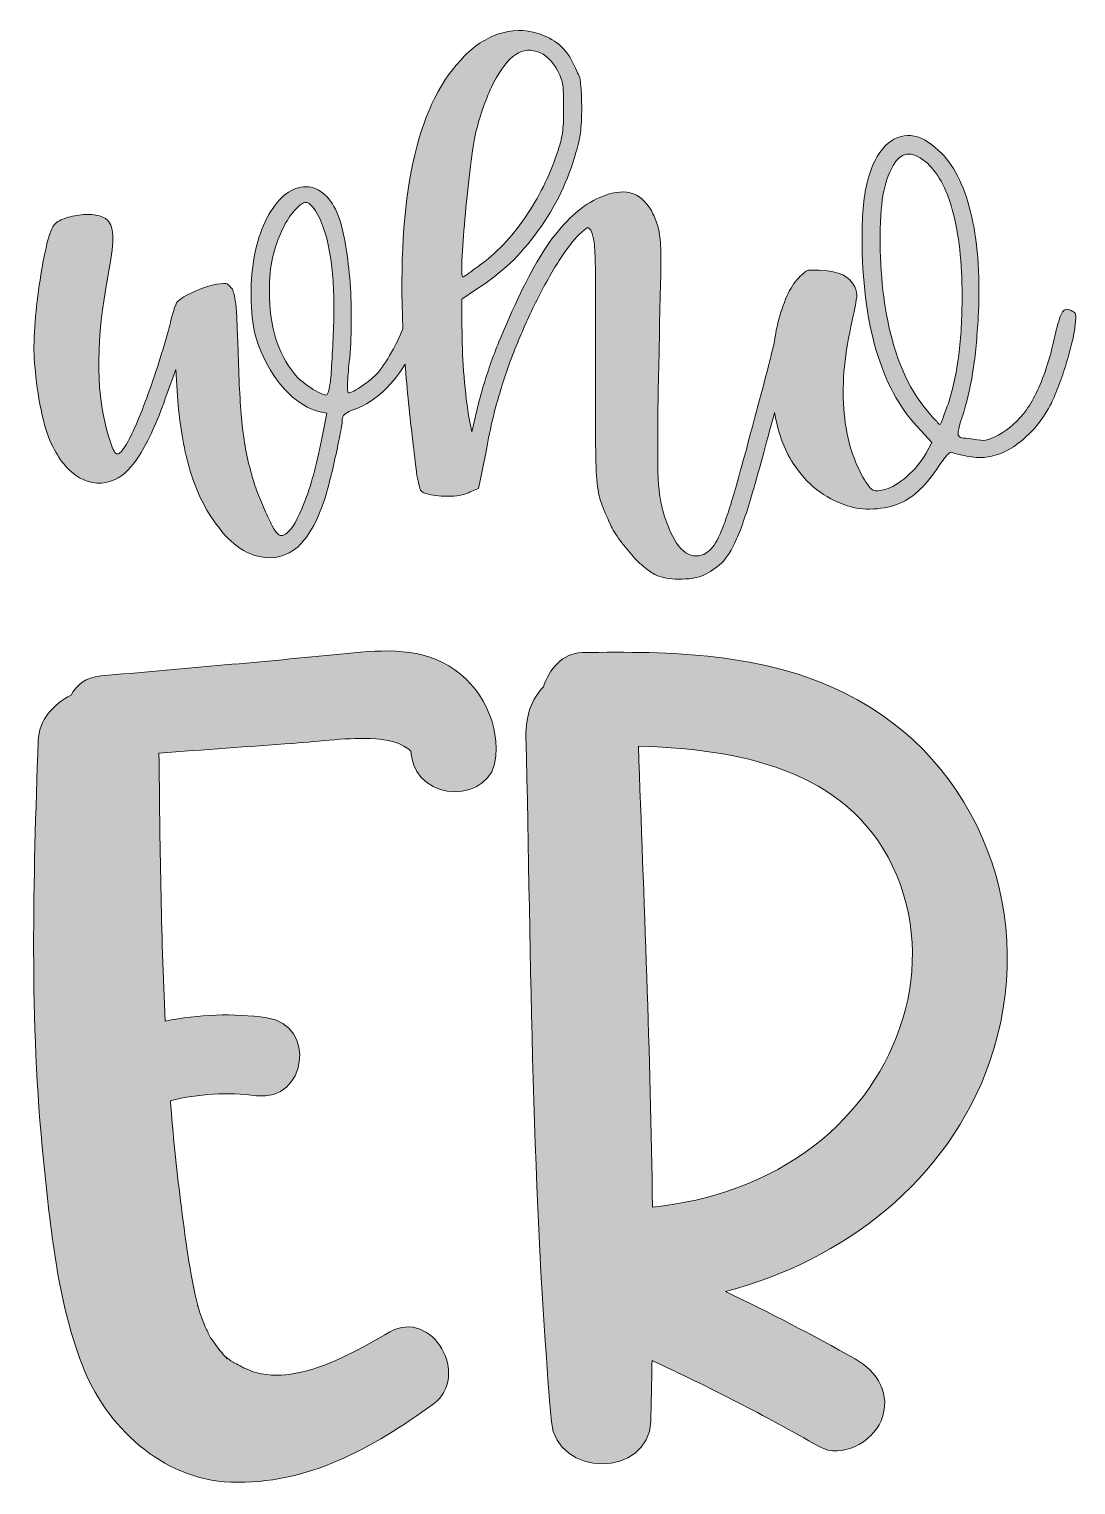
# Model space of a CAD drawing. Header units: inches. Extents: x 111 to 969, y -1013 to -68.
# Drawn here: x 633.1 to 969, y -1012.7 to -545.6 of the extents above; entities that cross this region are included whole.
import ezdxf

# ---------------------------------------------------------------- set-up
doc = ezdxf.new("R2010")
doc.units = ezdxf.units.IN
doc.header["$MEASUREMENT"] = 0
doc.layers.add('Layer 1', color=7, linetype='Continuous')

# ---------------------------------------------------------------- blocks, each defined once
blk = doc.blocks.new('block 2')
at = {"layer": 'Layer 1', "true_color": 0xffffff}
h = blk.add_hatch(color=7, dxfattribs=at)
h.dxf.hatch_style = 2
edge = h.paths.add_edge_path()
edge.add_spline(control_points=[(968.9, -637.06), (968.81, -636.62), (968.32, -636.23), (967.45, -635.87), (966.22, -635.17), (965.3, -635.3), (964.69, -636.27), (964.07, -637.23), (963.41, -639.21), (962.71, -642.19), (962.36, -643.59), (961.92, -645.39), (961.4, -647.58), (960.87, -649.77), (960.35, -651.66), (959.82, -653.24), (957.89, -659.38), (955.65, -664.2), (953.11, -667.7), (950.57, -671.22), (947.54, -673.93), (944.04, -675.86), (942.28, -676.74), (940.97, -677.27), (940.09, -677.44), (939.21, -677.62), (937.9, -677.53), (936.14, -677.18), (934.91, -677), (933.86, -676.87), (932.99, -676.78), (932.11, -676.69), (931.58, -676.48), (931.41, -676.12), (930.88, -675.6), (931.41, -673.06), (932.99, -668.49), (934.39, -663.76), (935.44, -658.98), (936.14, -654.16), (936.84, -649.34), (937.37, -643.42), (937.72, -636.4), (938.25, -623.77), (937.41, -613.03), (935.2, -604.17), (932.99, -595.32), (929.6, -588.78), (925, -584.57), (918.82, -578.61), (913.08, -578.09), (907.79, -582.99), (905.31, -585.63), (903.45, -589.27), (902.22, -593.91), (900.98, -598.56), (900.37, -604.74), (900.37, -612.46), (900.37, -626.14), (901.85, -638.11), (904.84, -648.37), (907.82, -658.63), (912.2, -666.83), (917.99, -672.97), (917.99, -672.97), (922.73, -678.23), (922.73, -678.23), (922.73, -678.23), (920.89, -681.65), (920.89, -681.65), (919.31, -684.46), (917.24, -686.95), (914.7, -689.15), (912.16, -691.34), (909.92, -692.7), (908, -693.22), (906.06, -693.75), (904.71, -693.84), (903.92, -693.49), (903.13, -693.14), (902.03, -691.74), (900.63, -689.28), (897.15, -683.14), (895.11, -675.82), (894.5, -667.31), (893.89, -658.8), (894.8, -649.38), (897.24, -639.03), (898.11, -635), (898.58, -632.5), (898.67, -631.53), (898.75, -630.57), (898.54, -629.47), (898.02, -628.24), (896.45, -624.91), (892.89, -623.16), (887.33, -622.98), (884.9, -622.81), (883.42, -622.81), (882.89, -622.98), (882.37, -623.16), (881.42, -623.95), (880.03, -625.35), (878.64, -626.75), (877.38, -628.73), (876.25, -631.27), (875.12, -633.81), (874.16, -636.66), (873.38, -639.82), (872.87, -641.9), (872.48, -644.09), (872.15, -646.33), (871.79, -647.84), (871.33, -649.7), (870.77, -651.92), (869.63, -656.48), (868.36, -661.31), (866.96, -666.39), (864.33, -676.39), (862.13, -684.5), (860.38, -690.72), (858.63, -696.95), (857.09, -701.77), (855.78, -705.19), (854.46, -708.61), (853.19, -710.98), (851.96, -712.3), (850.73, -713.61), (849.42, -714.36), (848.02, -714.53), (843.28, -715.24), (839.42, -710.41), (836.44, -700.06), (836.09, -698.84), (835.82, -697.65), (835.65, -696.51), (835.48, -695.37), (835.3, -694.01), (835.13, -692.43), (834.95, -690.86), (834.86, -688.97), (834.86, -686.78), (834.86, -684.59), (834.86, -681.74), (834.86, -678.23), (834.86, -675.95), (834.86, -673.23), (834.86, -670.07), (834.86, -666.92), (834.9, -663.59), (834.99, -660.08), (835.08, -656.57), (835.17, -652.97), (835.26, -649.29), (835.34, -645.61), (835.39, -642.19), (835.39, -639.03), (835.56, -632.72), (835.69, -627.59), (835.78, -623.64), (835.87, -619.69), (835.82, -616.5), (835.65, -614.04), (835.48, -611.58), (835.13, -609.61), (834.6, -608.12), (834.07, -606.63), (833.46, -605.18), (832.76, -603.78), (829.25, -597.64), (823.72, -596.24), (816.18, -599.57), (810.75, -602.03), (805.75, -606.32), (801.19, -612.46), (796.63, -618.6), (791.98, -627.1), (787.25, -637.98), (784.79, -643.42), (782.73, -648.5), (781.06, -653.24), (779.4, -657.97), (777.95, -662.88), (776.72, -667.97), (776.72, -667.97), (775.14, -674.81), (775.14, -674.81), (775.14, -674.81), (774.09, -669.55), (774.09, -669.55), (773.39, -664.99), (772.86, -660.25), (772.51, -655.34), (772.16, -650.43), (771.99, -645.61), (771.99, -640.87), (771.99, -640.87), (771.99, -632.19), (771.99, -632.19), (771.99, -632.19), (776.99, -628.77), (776.99, -628.77), (784.35, -624.21), (790.84, -618.03), (796.45, -610.22), (802.07, -602.42), (806.1, -594.04), (808.56, -585.1), (809.26, -582.82), (809.74, -580.72), (810, -578.79), (810.26, -576.86), (810.4, -574.14), (810.4, -570.63), (810.4, -568.53), (810.35, -566.86), (810.26, -565.63), (810.18, -564.41), (810.09, -563.35), (810, -562.47), (809.91, -561.6), (809.7, -560.81), (809.35, -560.11), (808.99, -559.41), (808.56, -558.44), (808.03, -557.21), (806.62, -554.23), (805, -552), (803.16, -550.5), (801.32, -549.02), (799.08, -547.83), (796.45, -546.95), (792.25, -545.55), (787.9, -545.64), (783.43, -547.22), (778.96, -548.79), (774.97, -551.6), (771.46, -555.63), (757.28, -570.86), (751.15, -599.55), (753.04, -641.67), (752.17, -643.8), (751.2, -645.94), (750.02, -648.11), (748.35, -651.18), (746.73, -653.68), (745.16, -655.6), (743.75, -657.18), (741.87, -658.76), (739.5, -660.34), (737.13, -661.92), (735.77, -662.53), (735.42, -662.18), (735.24, -662.01), (735.2, -660.87), (735.29, -658.76), (735.38, -656.66), (735.59, -654.12), (735.95, -651.13), (736.3, -646.92), (736.47, -642.58), (736.47, -638.11), (736.47, -633.64), (736.3, -629.39), (735.95, -625.35), (735.59, -621.32), (735.11, -617.55), (734.5, -614.04), (733.89, -610.53), (733.14, -607.64), (732.26, -605.36), (731.21, -602.55), (729.76, -600.32), (727.92, -598.65), (726.08, -596.98), (724.11, -596.15), (722.01, -596.15), (717.44, -596.15), (713.45, -599.13), (710.04, -605.09), (706.61, -611.06), (704.73, -618.51), (704.38, -627.45), (704.2, -632.72), (704.42, -637.19), (705.04, -640.87), (705.65, -644.55), (706.92, -648.24), (708.85, -651.92), (710.95, -656.13), (713.5, -659.68), (716.48, -662.57), (719.46, -665.47), (722.62, -667.36), (725.95, -668.23), (725.95, -668.23), (728.58, -668.76), (728.58, -668.76), (728.58, -668.76), (727.53, -674.28), (727.53, -674.28), (725.95, -682.88), (724.15, -689.98), (722.14, -695.59), (720.12, -701.21), (718.14, -704.98), (716.22, -706.9), (714.99, -708.13), (713.94, -708.39), (713.06, -707.69), (712.53, -707.34), (711.88, -706.42), (711.09, -704.93), (710.3, -703.44), (709.46, -701.69), (708.59, -699.67), (707.71, -697.65), (706.88, -695.59), (706.09, -693.49), (705.3, -691.38), (704.73, -689.54), (704.38, -687.96), (702.97, -683.23), (701.97, -677.75), (701.35, -671.52), (700.74, -665.3), (700.34, -657.54), (700.17, -648.24), (699.99, -644.55), (699.86, -641.53), (699.77, -639.16), (699.68, -636.79), (699.55, -634.95), (699.38, -633.64), (699.2, -632.32), (699.03, -631.36), (698.85, -630.74), (698.68, -630.13), (698.5, -629.56), (698.33, -629.03), (697.63, -628.16), (697.05, -627.59), (696.62, -627.32), (696.18, -627.06), (695.08, -627.1), (693.33, -627.45), (691.57, -627.63), (689.25, -628.37), (686.36, -629.69), (683.46, -631.01), (681.58, -632.1), (680.7, -632.98), (680.35, -633.33), (679.91, -634.38), (679.39, -636.14), (678.86, -637.89), (678.33, -639.91), (677.81, -642.19), (675.53, -650.25), (673.03, -657.93), (670.31, -665.21), (667.59, -672.49), (665.18, -677.62), (663.08, -680.6), (662.02, -682), (661.19, -682.26), (660.58, -681.39), (659.96, -680.51), (659.04, -677.88), (657.81, -673.49), (654.48, -660.69), (654.66, -644.55), (658.34, -625.09), (659.39, -619.65), (659.92, -615.53), (659.92, -612.72), (659.92, -609.92), (659.39, -607.99), (658.34, -606.93), (657.46, -606.06), (656.19, -605.49), (654.53, -605.22), (652.86, -604.96), (651.06, -604.96), (649.13, -605.22), (647.2, -605.49), (645.45, -605.93), (643.87, -606.54), (642.29, -607.16), (641.24, -607.99), (640.72, -609.04), (639.84, -610.62), (639, -613.29), (638.21, -617.06), (637.43, -620.84), (636.73, -624.95), (636.11, -629.43), (635.5, -633.9), (635.06, -638.33), (634.8, -642.71), (634.53, -647.1), (634.58, -650.78), (634.93, -653.76), (635.28, -658.33), (635.94, -662.97), (636.9, -667.7), (637.86, -672.44), (638.96, -676.04), (640.19, -678.49), (642.64, -683.75), (645.67, -687.44), (649.26, -689.54), (652.86, -691.64), (656.67, -691.82), (660.71, -690.07), (663.34, -689.01), (666.1, -686.12), (669, -681.39), (671.89, -676.65), (674.65, -670.43), (677.28, -662.71), (677.28, -662.71), (680.18, -654.81), (680.18, -654.81), (680.18, -654.81), (680.7, -663.23), (680.7, -663.23), (681.23, -671.12), (682.37, -678.36), (684.12, -684.94), (685.87, -691.51), (688.24, -697.08), (691.22, -701.64), (696.13, -709.36), (701.39, -713.74), (707.01, -714.8), (711.57, -715.85), (715.69, -714.8), (719.37, -711.64), (722.7, -708.48), (725.42, -703.75), (727.53, -697.43), (728.06, -696.03), (728.67, -693.97), (729.37, -691.25), (730.07, -688.53), (730.73, -685.77), (731.34, -682.96), (731.96, -680.16), (732.48, -677.62), (732.92, -675.33), (733.36, -673.06), (733.58, -671.56), (733.58, -670.86), (733.58, -669.64), (734.54, -668.67), (736.47, -667.97), (743.2, -665.77), (748.95, -660.79), (753.74, -653.11), (753.78, -653.55), (753.8, -653.98), (753.84, -654.42), (754.19, -658.72), (754.58, -662.97), (755.02, -667.18), (755.46, -671.39), (755.9, -675.33), (756.34, -679.02), (756.77, -682.7), (757.17, -685.95), (757.52, -688.75), (758.04, -691.38), (758.44, -692.96), (758.7, -693.49), (758.96, -694.01), (759.8, -694.45), (761.2, -694.8), (763.13, -695.33), (765.5, -695.55), (768.31, -695.46), (771.11, -695.37), (773.21, -694.89), (774.62, -694.01), (774.62, -694.01), (777.25, -692.96), (777.25, -692.96), (777.25, -692.96), (779.62, -681.65), (779.62, -681.65), (780.14, -678.49), (780.84, -675.03), (781.72, -671.26), (782.6, -667.49), (783.39, -664.55), (784.09, -662.44), (785.49, -657.54), (787.25, -652.49), (789.35, -647.32), (791.46, -642.15), (793.69, -637.19), (796.06, -632.45), (798.43, -627.72), (800.79, -623.51), (803.16, -619.83), (805.53, -616.14), (807.68, -613.34), (809.61, -611.41), (811.01, -610.18), (811.84, -609.48), (812.11, -609.3), (812.37, -609.13), (812.76, -609.39), (813.29, -610.09), (813.64, -610.62), (813.95, -611.54), (814.21, -612.85), (814.48, -614.17), (814.65, -616.36), (814.74, -619.43), (814.82, -622.5), (814.87, -626.75), (814.87, -632.19), (814.87, -637.63), (814.87, -644.91), (814.87, -654.02), (814.87, -663.85), (814.87, -671.52), (814.87, -677.04), (814.87, -682.57), (815, -686.91), (815.26, -690.07), (815.53, -693.22), (816.01, -695.77), (816.71, -697.7), (817.41, -699.63), (818.38, -701.91), (819.61, -704.54), (820.3, -706.11), (821.36, -707.82), (822.76, -709.67), (824.16, -711.51), (825.57, -713.22), (826.97, -714.8), (828.37, -716.37), (829.82, -717.73), (831.31, -718.87), (832.8, -720.02), (834.07, -720.76), (835.13, -721.11), (837.05, -721.81), (839.55, -722.12), (842.62, -722.03), (845.69, -721.94), (847.93, -721.55), (849.33, -720.85), (851.61, -719.79), (853.58, -718.48), (855.25, -716.9), (856.92, -715.32), (858.54, -712.74), (860.12, -709.14), (861.7, -705.55), (863.41, -700.55), (865.25, -694.14), (867.09, -687.74), (869.41, -679.28), (872.22, -668.76), (872.24, -668.68), (872.26, -668.62), (872.28, -668.54), (873.33, -674.84), (875.31, -680.32), (878.27, -684.94), (882.48, -691.51), (888.26, -696.03), (895.63, -698.48), (898.08, -699.36), (900.89, -699.71), (904.05, -699.54), (907.21, -699.36), (910.01, -698.75), (912.47, -697.7), (917.03, -695.77), (921.23, -691.74), (925.1, -685.59), (926.32, -683.84), (927.24, -682.66), (927.86, -682.04), (928.47, -681.43), (928.95, -681.21), (929.3, -681.39), (930.71, -681.91), (932.5, -682.35), (934.7, -682.7), (936.89, -683.05), (938.68, -683.14), (940.09, -682.96), (944.12, -682.44), (948.02, -680.6), (951.8, -677.44), (955.57, -674.28), (958.68, -670.34), (961.14, -665.6), (961.84, -664.02), (962.62, -662.09), (963.5, -659.81), (964.38, -657.54), (965.17, -655.25), (965.87, -652.97), (966.57, -650.7), (967.19, -648.46), (967.71, -646.26), (968.24, -644.07), (968.59, -642.19), (968.76, -640.61), (968.94, -638.68), (968.98, -637.5), (968.9, -637.06)], knot_values=[0, 0, 0, 0, 1, 1, 1, 2, 2, 2, 3, 3, 3, 4, 4, 4, 5, 5, 5, 6, 6, 6, 7, 7, 7, 8, 8, 8, 9, 9, 9, 10, 10, 10, 11, 11, 11, 12, 12, 12, 13, 13, 13, 14, 14, 14, 15, 15, 15, 16, 16, 16, 17, 17, 17, 18, 18, 18, 19, 19, 19, 20, 20, 20, 21, 21, 21, 22, 22, 22, 23, 23, 23, 24, 24, 24, 25, 25, 25, 26, 26, 26, 27, 27, 27, 28, 28, 28, 29, 29, 29, 30, 30, 30, 31, 31, 31, 32, 32, 32, 33, 33, 33, 34, 34, 34, 35, 35, 35, 36, 36, 36, 37, 37, 37, 38, 38, 38, 39, 39, 39, 40, 40, 40, 41, 41, 41, 42, 42, 42, 43, 43, 43, 44, 44, 44, 45, 45, 45, 46, 46, 46, 47, 47, 47, 48, 48, 48, 49, 49, 49, 50, 50, 50, 51, 51, 51, 52, 52, 52, 53, 53, 53, 54, 54, 54, 55, 55, 55, 56, 56, 56, 57, 57, 57, 58, 58, 58, 59, 59, 59, 60, 60, 60, 61, 61, 61, 62, 62, 62, 63, 63, 63, 64, 64, 64, 65, 65, 65, 66, 66, 66, 67, 67, 67, 68, 68, 68, 69, 69, 69, 70, 70, 70, 71, 71, 71, 72, 72, 72, 73, 73, 73, 74, 74, 74, 75, 75, 75, 76, 76, 76, 77, 77, 77, 78, 78, 78, 79, 79, 79, 80, 80, 80, 81, 81, 81, 82, 82, 82, 83, 83, 83, 84, 84, 84, 85, 85, 85, 86, 86, 86, 87, 87, 87, 88, 88, 88, 89, 89, 89, 90, 90, 90, 91, 91, 91, 92, 92, 92, 93, 93, 93, 94, 94, 94, 95, 95, 95, 96, 96, 96, 97, 97, 97, 98, 98, 98, 99, 99, 99, 100, 100, 100, 101, 101, 101, 102, 102, 102, 103, 103, 103, 104, 104, 104, 105, 105, 105, 106, 106, 106, 107, 107, 107, 108, 108, 108, 109, 109, 109, 110, 110, 110, 111, 111, 111, 112, 112, 112, 113, 113, 113, 114, 114, 114, 115, 115, 115, 116, 116, 116, 117, 117, 117, 118, 118, 118, 119, 119, 119, 120, 120, 120, 121, 121, 121, 122, 122, 122, 123, 123, 123, 124, 124, 124, 125, 125, 125, 126, 126, 126, 127, 127, 127, 128, 128, 128, 129, 129, 129, 130, 130, 130, 131, 131, 131, 132, 132, 132, 133, 133, 133, 134, 134, 134, 135, 135, 135, 136, 136, 136, 137, 137, 137, 138, 138, 138, 139, 139, 139, 140, 140, 140, 141, 141, 141, 142, 142, 142, 143, 143, 143, 144, 144, 144, 145, 145, 145, 146, 146, 146, 147, 147, 147, 148, 148, 148, 149, 149, 149, 150, 150, 150, 151, 151, 151, 152, 152, 152, 153, 153, 153, 154, 154, 154, 155, 155, 155, 156, 156, 156, 157, 157, 157, 158, 158, 158, 159, 159, 159, 160, 160, 160, 161, 161, 161, 162, 162, 162, 163, 163, 163, 164, 164, 164, 165, 165, 165, 166, 166, 166, 167, 167, 167, 168, 168, 168, 169, 169, 169, 170, 170, 170, 171, 171, 171, 172, 172, 172, 173, 173, 173, 174, 174, 174, 175, 175, 175, 176, 176, 176, 177, 177, 177, 178, 178, 178, 179, 179, 179, 180, 180, 180, 181, 181, 181, 182, 182, 182, 183, 183, 183, 184, 184, 184, 185, 185, 185, 186, 186, 186, 187, 187, 187, 188, 188, 188, 189, 189, 189, 190, 190, 190, 191, 191, 191, 192, 192, 192, 193, 193, 193, 194, 194, 194, 195, 195, 195, 196, 196, 196, 197, 197, 197, 198, 198, 198, 199, 199, 199, 200, 200, 200, 201, 201, 201, 202, 202, 202, 203, 203, 203, 204, 204, 204, 205, 205, 205, 206, 206, 206, 206], degree=3, periodic=1)
edge = h.paths.add_edge_path()
edge.add_spline(control_points=[(730.69, -643.5), (730.51, -647.01), (730.33, -650.34), (730.16, -653.5), (729.98, -656.66), (729.81, -658.67), (729.63, -659.55), (729.29, -661.83), (728.85, -662.97), (728.33, -662.97), (727.47, -662.97), (725.83, -662.18), (723.4, -660.6), (720.98, -659.02), (719.25, -657.54), (718.22, -656.13), (712.85, -649.64), (710.17, -640.79), (710.17, -629.56), (710.17, -625.53), (710.51, -621.97), (711.21, -618.9), (711.9, -615.84), (713.02, -612.64), (714.58, -609.3), (715.62, -607.2), (716.87, -605.31), (718.35, -603.65), (719.82, -601.98), (720.99, -601.15), (721.86, -601.15), (722.72, -601.15), (723.75, -602.07), (724.97, -603.91), (726.18, -605.75), (727.14, -607.9), (727.83, -610.35), (729.04, -613.86), (729.9, -618.47), (730.43, -624.17), (730.95, -629.87), (731.04, -636.31), (730.69, -643.5)], knot_values=[0, 0, 0, 0, 1, 1, 1, 2, 2, 2, 3, 3, 3, 4, 4, 4, 5, 5, 5, 6, 6, 6, 7, 7, 7, 8, 8, 8, 9, 9, 9, 10, 10, 10, 11, 11, 11, 12, 12, 12, 13, 13, 13, 14, 14, 14, 14], degree=3, periodic=1)
edge = h.paths.add_edge_path()
edge.add_spline(control_points=[(771.99, -619.56), (772.16, -615.88), (772.47, -611.54), (772.91, -606.54), (773.34, -601.54), (773.87, -596.5), (774.49, -591.41), (775.1, -586.33), (775.67, -582.38), (776.2, -579.57), (777.6, -573.79), (779.35, -568.66), (781.46, -564.18), (783.56, -559.71), (785.84, -556.42), (788.3, -554.32), (790.75, -552.39), (793.34, -551.86), (796.06, -552.74), (798.78, -553.62), (801.01, -555.73), (802.77, -559.05), (803.64, -560.81), (804.17, -562.3), (804.35, -563.53), (804.52, -564.76), (804.61, -567.21), (804.61, -570.89), (804.61, -574.4), (804.48, -577.08), (804.21, -578.92), (803.95, -580.76), (803.38, -582.91), (802.51, -585.36), (800.05, -592.73), (796.63, -599.61), (792.25, -606.01), (787.86, -612.42), (782.86, -617.63), (777.25, -621.67), (776.02, -622.55), (774.92, -623.34), (773.96, -624.03), (773, -624.74), (772.42, -625.09), (772.25, -625.09), (771.9, -625.09), (771.81, -623.25), (771.99, -619.56)], knot_values=[0, 0, 0, 0, 1, 1, 1, 2, 2, 2, 3, 3, 3, 4, 4, 4, 5, 5, 5, 6, 6, 6, 7, 7, 7, 8, 8, 8, 9, 9, 9, 10, 10, 10, 11, 11, 11, 12, 12, 12, 13, 13, 13, 14, 14, 14, 15, 15, 15, 16, 16, 16, 16], degree=3, periodic=1)
edge = h.paths.add_edge_path()
edge.add_spline(control_points=[(927.99, -665.86), (927.28, -667.62), (926.72, -669.15), (926.28, -670.47), (925.84, -671.78), (925.53, -672.44), (925.36, -672.44), (925, -672.27), (924.66, -671.91), (924.31, -671.39), (923.95, -671.04), (923.56, -670.64), (923.12, -670.2), (922.68, -669.77), (922.29, -669.28), (921.94, -668.76), (916.85, -663.15), (912.99, -655.69), (910.36, -646.4), (907.73, -637.1), (906.33, -626.4), (906.15, -614.3), (906.15, -607.64), (906.46, -602.51), (907.07, -598.91), (907.69, -595.32), (908.79, -592.12), (910.36, -589.31), (912.82, -584.93), (916.24, -584.49), (920.62, -587.99), (924.48, -591.15), (927.42, -596.46), (929.44, -603.91), (931.45, -611.37), (932.46, -620.44), (932.46, -631.14), (932.46, -638.33), (932.11, -644.64), (931.41, -650.08), (930.71, -655.52), (929.57, -660.78), (927.99, -665.86)], knot_values=[0, 0, 0, 0, 1, 1, 1, 2, 2, 2, 3, 3, 3, 4, 4, 4, 5, 5, 5, 6, 6, 6, 7, 7, 7, 8, 8, 8, 9, 9, 9, 10, 10, 10, 11, 11, 11, 12, 12, 12, 13, 13, 13, 14, 14, 14, 14], degree=3, periodic=1)
h = blk.add_hatch(color=7, dxfattribs=at)
h.dxf.hatch_style = 2
edge = h.paths.add_edge_path()
edge.add_spline(control_points=[(765.71, -748.77), (755.08, -743.4), (742.18, -745.2), (730.75, -746.33), (705.92, -748.8), (681.03, -750.87), (656.17, -753.12), (651.28, -753.56), (648.14, -756.05), (646.55, -759.31), (640.83, -762.09), (636.19, -767.33), (635.97, -773.97), (634.46, -818.74), (633.08, -863.75), (637.69, -908.4), (639.93, -930.12), (642.14, -953.37), (649.98, -973.9), (657.58, -993.82), (675.6, -1011.01), (697.77, -1011.81), (722.5, -1012.71), (743.34, -1000.86), (762.73, -986.8), (774.95, -977.93), (762.51, -955.94), (748.88, -963.62), (739.92, -968.66), (730.49, -974.31), (720.34, -976.54), (715.84, -977.53), (712, -977.91), (707.69, -977.08), (705.49, -976.65), (704.76, -976.36), (702.1, -975.22), (701.64, -975.02), (698.68, -973.34), (698.51, -973.34), (697.63, -972.71), (696.76, -972.08), (695.93, -971.39), (697.11, -972.75), (696.92, -972.56), (695.35, -970.83), (694.08, -969.33), (692.98, -967.75), (691.81, -966.18), (691.56, -965.81), (691.37, -965.52), (691.21, -965.28), (690.64, -964.19), (690.1, -963.08), (689.62, -961.95), (688.98, -960.48), (688.41, -958.99), (687.9, -957.48), (687.08, -954.96), (686.92, -954.46), (687.42, -955.97), (684.52, -944.79), (683.13, -933.01), (681.68, -921.56), (680.32, -910.88), (679.26, -900.16), (678.41, -889.42), (687.66, -887.2), (696.65, -886.57), (706.09, -887.81), (722.2, -889.93), (725.42, -864.99), (709.34, -862.81), (698.49, -861.33), (687.48, -861.64), (676.78, -863.91), (675.34, -835.25), (675.09, -806.5), (674.74, -777.86), (689.1, -776.83), (703.46, -775.79), (717.82, -774.75), (726.53, -774.13), (735.6, -772.74), (744.32, -773.3), (747.78, -773.52), (751.51, -774.25), (754.41, -776.32), (755.92, -777.4), (755.51, -776.99), (755.76, -778.85), (757.72, -793.8), (781.88, -794.42), (782.89, -778.71), (783.68, -766.27), (776.93, -754.44), (765.71, -748.77)], knot_values=[0, 0, 0, 0, 1, 1, 1, 2, 2, 2, 3, 3, 3, 4, 4, 4, 5, 5, 5, 6, 6, 6, 7, 7, 7, 8, 8, 8, 9, 9, 9, 10, 10, 10, 11, 11, 11, 12, 12, 12, 13, 13, 13, 14, 14, 14, 15, 15, 15, 16, 16, 16, 17, 17, 17, 18, 18, 18, 19, 19, 19, 20, 20, 20, 21, 21, 21, 22, 22, 22, 23, 23, 23, 24, 24, 24, 25, 25, 25, 26, 26, 26, 27, 27, 27, 28, 28, 28, 29, 29, 29, 30, 30, 30, 31, 31, 31, 32, 32, 32, 32], degree=3, periodic=1)
h = blk.add_hatch(color=7, dxfattribs=at)
h.dxf.hatch_style = 2
edge = h.paths.add_edge_path()
edge.add_spline(control_points=[(894.86, -758.65), (868.76, -745.68), (839.01, -745.16), (810.52, -745.63), (804.49, -745.73), (799.81, -750.94), (798.16, -756.63), (794.23, -760.53), (792.36, -766.32), (792.51, -772.38), (794.23, -845.77), (794.31, -919.32), (800.69, -992.49), (802.23, -1010.24), (831.98, -1010.59), (832.54, -992.32), (832.74, -985.82), (832.87, -979.32), (832.98, -972.81), (851.24, -981.25), (869.13, -990.45), (886.62, -1000.42), (893.76, -1004.49), (903.62, -999.03), (906.46, -992.12), (909.9, -983.74), (905.34, -976.32), (898.17, -972.28), (884.51, -964.61), (870.62, -957.39), (856.51, -950.64), (894.37, -940.86), (927.96, -915.02), (941.27, -877.1), (957.34, -831.31), (938.77, -780.46), (894.86, -758.65)], knot_values=[0, 0, 0, 0, 1, 1, 1, 2, 2, 2, 3, 3, 3, 4, 4, 4, 5, 5, 5, 6, 6, 6, 7, 7, 7, 8, 8, 8, 9, 9, 9, 10, 10, 10, 11, 11, 11, 12, 12, 12, 12], degree=3, periodic=1)
edge = h.paths.add_edge_path()
edge.add_spline(control_points=[(885.18, -903.73), (870.05, -915.43), (851.9, -921.56), (833.09, -923.63), (832.54, -874.3), (830.3, -824.97), (828.62, -775.66), (860.37, -776.48), (895.4, -782.99), (910.15, -814.16), (925.23, -846.02), (912.29, -882.78), (885.18, -903.73)], knot_values=[0, 0, 0, 0, 1, 1, 1, 2, 2, 2, 3, 3, 3, 4, 4, 4, 4], degree=3, periodic=1)
at = {"layer": 'Layer 1', "lineweight": 0}
for points, knots in [([(968.9, -637.06), (968.81, -636.62), (968.32, -636.23), (967.45, -635.87), (966.22, -635.17), (965.3, -635.3), (964.69, -636.27), (964.07, -637.23), (963.41, -639.21), (962.71, -642.19), (962.36, -643.59), (961.92, -645.39), (961.4, -647.58), (960.87, -649.77), (960.35, -651.66), (959.82, -653.24), (957.89, -659.38), (955.65, -664.2), (953.11, -667.7), (950.57, -671.22), (947.54, -673.93), (944.04, -675.86), (942.28, -676.74), (940.97, -677.27), (940.09, -677.44), (939.21, -677.62), (937.9, -677.53), (936.14, -677.18), (934.91, -677), (933.86, -676.87), (932.99, -676.78), (932.11, -676.69), (931.58, -676.48), (931.41, -676.12), (930.88, -675.6), (931.41, -673.06), (932.99, -668.49), (934.39, -663.76), (935.44, -658.98), (936.14, -654.16), (936.84, -649.34), (937.37, -643.42), (937.72, -636.4), (938.25, -623.77), (937.41, -613.03), (935.2, -604.17), (932.99, -595.32), (929.6, -588.78), (925, -584.57), (918.82, -578.61), (913.08, -578.09), (907.79, -582.99), (905.31, -585.63), (903.45, -589.27), (902.22, -593.91), (900.98, -598.56), (900.37, -604.74), (900.37, -612.46), (900.37, -626.14), (901.85, -638.11), (904.84, -648.37), (907.82, -658.63), (912.2, -666.83), (917.99, -672.97), (917.99, -672.97), (922.73, -678.23), (922.73, -678.23), (922.73, -678.23), (920.89, -681.65), (920.89, -681.65), (919.31, -684.46), (917.24, -686.95), (914.7, -689.15), (912.16, -691.34), (909.92, -692.7), (908, -693.22), (906.06, -693.75), (904.71, -693.84), (903.92, -693.49), (903.13, -693.14), (902.03, -691.74), (900.63, -689.28), (897.15, -683.14), (895.11, -675.82), (894.5, -667.31), (893.89, -658.8), (894.8, -649.38), (897.24, -639.03), (898.11, -635), (898.58, -632.5), (898.67, -631.53), (898.75, -630.57), (898.54, -629.47), (898.02, -628.24), (896.45, -624.91), (892.89, -623.16), (887.33, -622.98), (884.9, -622.81), (883.42, -622.81), (882.89, -622.98), (882.37, -623.16), (881.42, -623.95), (880.03, -625.35), (878.64, -626.75), (877.38, -628.73), (876.25, -631.27), (875.12, -633.81), (874.16, -636.66), (873.38, -639.82), (872.87, -641.9), (872.48, -644.09), (872.15, -646.33), (871.79, -647.84), (871.33, -649.7), (870.77, -651.92), (869.63, -656.48), (868.36, -661.31), (866.96, -666.39), (864.33, -676.39), (862.13, -684.5), (860.38, -690.72), (858.63, -696.95), (857.09, -701.77), (855.78, -705.19), (854.46, -708.61), (853.19, -710.98), (851.96, -712.3), (850.73, -713.61), (849.42, -714.36), (848.02, -714.53), (843.28, -715.24), (839.42, -710.41), (836.44, -700.06), (836.09, -698.84), (835.82, -697.65), (835.65, -696.51), (835.48, -695.37), (835.3, -694.01), (835.13, -692.43), (834.95, -690.86), (834.86, -688.97), (834.86, -686.78), (834.86, -684.59), (834.86, -681.74), (834.86, -678.23), (834.86, -675.95), (834.86, -673.23), (834.86, -670.07), (834.86, -666.92), (834.9, -663.59), (834.99, -660.08), (835.08, -656.57), (835.17, -652.97), (835.26, -649.29), (835.34, -645.61), (835.39, -642.19), (835.39, -639.03), (835.56, -632.72), (835.69, -627.59), (835.78, -623.64), (835.87, -619.69), (835.82, -616.5), (835.65, -614.04), (835.48, -611.58), (835.13, -609.61), (834.6, -608.12), (834.07, -606.63), (833.46, -605.18), (832.76, -603.78), (829.25, -597.64), (823.72, -596.24), (816.18, -599.57), (810.75, -602.03), (805.75, -606.32), (801.19, -612.46), (796.63, -618.6), (791.98, -627.1), (787.25, -637.98), (784.79, -643.42), (782.73, -648.5), (781.06, -653.24), (779.4, -657.97), (777.95, -662.88), (776.72, -667.97), (776.72, -667.97), (775.14, -674.81), (775.14, -674.81), (775.14, -674.81), (774.09, -669.55), (774.09, -669.55), (773.39, -664.99), (772.86, -660.25), (772.51, -655.34), (772.16, -650.43), (771.99, -645.61), (771.99, -640.87), (771.99, -640.87), (771.99, -632.19), (771.99, -632.19), (771.99, -632.19), (776.99, -628.77), (776.99, -628.77), (784.35, -624.21), (790.84, -618.03), (796.45, -610.22), (802.07, -602.42), (806.1, -594.04), (808.56, -585.1), (809.26, -582.82), (809.74, -580.72), (810, -578.79), (810.26, -576.86), (810.4, -574.14), (810.4, -570.63), (810.4, -568.53), (810.35, -566.86), (810.26, -565.63), (810.18, -564.41), (810.09, -563.35), (810, -562.47), (809.91, -561.6), (809.7, -560.81), (809.35, -560.11), (808.99, -559.41), (808.56, -558.44), (808.03, -557.21), (806.62, -554.23), (805, -552), (803.16, -550.5), (801.32, -549.02), (799.08, -547.83), (796.45, -546.95), (792.25, -545.55), (787.9, -545.64), (783.43, -547.22), (778.96, -548.79), (774.97, -551.6), (771.46, -555.63), (757.28, -570.86), (751.15, -599.55), (753.04, -641.67), (752.17, -643.8), (751.2, -645.94), (750.02, -648.11), (748.35, -651.18), (746.73, -653.68), (745.16, -655.6), (743.75, -657.18), (741.87, -658.76), (739.5, -660.34), (737.13, -661.92), (735.77, -662.53), (735.42, -662.18), (735.24, -662.01), (735.2, -660.87), (735.29, -658.76), (735.38, -656.66), (735.59, -654.12), (735.95, -651.13), (736.3, -646.92), (736.47, -642.58), (736.47, -638.11), (736.47, -633.64), (736.3, -629.39), (735.95, -625.35), (735.59, -621.32), (735.11, -617.55), (734.5, -614.04), (733.89, -610.53), (733.14, -607.64), (732.26, -605.36), (731.21, -602.55), (729.76, -600.32), (727.92, -598.65), (726.08, -596.98), (724.11, -596.15), (722.01, -596.15), (717.44, -596.15), (713.45, -599.13), (710.04, -605.09), (706.61, -611.06), (704.73, -618.51), (704.38, -627.45), (704.2, -632.72), (704.42, -637.19), (705.04, -640.87), (705.65, -644.55), (706.92, -648.24), (708.85, -651.92), (710.95, -656.13), (713.5, -659.68), (716.48, -662.57), (719.46, -665.47), (722.62, -667.36), (725.95, -668.23), (725.95, -668.23), (728.58, -668.76), (728.58, -668.76), (728.58, -668.76), (727.53, -674.28), (727.53, -674.28), (725.95, -682.88), (724.15, -689.98), (722.14, -695.59), (720.12, -701.21), (718.14, -704.98), (716.22, -706.9), (714.99, -708.13), (713.94, -708.39), (713.06, -707.69), (712.53, -707.34), (711.88, -706.42), (711.09, -704.93), (710.3, -703.44), (709.46, -701.69), (708.59, -699.67), (707.71, -697.65), (706.88, -695.59), (706.09, -693.49), (705.3, -691.38), (704.73, -689.54), (704.38, -687.96), (702.97, -683.23), (701.97, -677.75), (701.35, -671.52), (700.74, -665.3), (700.34, -657.54), (700.17, -648.24), (699.99, -644.55), (699.86, -641.53), (699.77, -639.16), (699.68, -636.79), (699.55, -634.95), (699.38, -633.64), (699.2, -632.32), (699.03, -631.36), (698.85, -630.74), (698.68, -630.13), (698.5, -629.56), (698.33, -629.03), (697.63, -628.16), (697.05, -627.59), (696.62, -627.32), (696.18, -627.06), (695.08, -627.1), (693.33, -627.45), (691.57, -627.63), (689.25, -628.37), (686.36, -629.69), (683.46, -631.01), (681.58, -632.1), (680.7, -632.98), (680.35, -633.33), (679.91, -634.38), (679.39, -636.14), (678.86, -637.89), (678.33, -639.91), (677.81, -642.19), (675.53, -650.25), (673.03, -657.93), (670.31, -665.21), (667.59, -672.49), (665.18, -677.62), (663.08, -680.6), (662.02, -682), (661.19, -682.26), (660.58, -681.39), (659.96, -680.51), (659.04, -677.88), (657.81, -673.49), (654.48, -660.69), (654.66, -644.55), (658.34, -625.09), (659.39, -619.65), (659.92, -615.53), (659.92, -612.72), (659.92, -609.92), (659.39, -607.99), (658.34, -606.93), (657.46, -606.06), (656.19, -605.49), (654.53, -605.22), (652.86, -604.96), (651.06, -604.96), (649.13, -605.22), (647.2, -605.49), (645.45, -605.93), (643.87, -606.54), (642.29, -607.16), (641.24, -607.99), (640.72, -609.04), (639.84, -610.62), (639, -613.29), (638.21, -617.06), (637.43, -620.84), (636.73, -624.95), (636.11, -629.43), (635.5, -633.9), (635.06, -638.33), (634.8, -642.71), (634.53, -647.1), (634.58, -650.78), (634.93, -653.76), (635.28, -658.33), (635.94, -662.97), (636.9, -667.7), (637.86, -672.44), (638.96, -676.04), (640.19, -678.49), (642.64, -683.75), (645.67, -687.44), (649.26, -689.54), (652.86, -691.64), (656.67, -691.82), (660.71, -690.07), (663.34, -689.01), (666.1, -686.12), (669, -681.39), (671.89, -676.65), (674.65, -670.43), (677.28, -662.71), (677.28, -662.71), (680.18, -654.81), (680.18, -654.81), (680.18, -654.81), (680.7, -663.23), (680.7, -663.23), (681.23, -671.12), (682.37, -678.36), (684.12, -684.94), (685.87, -691.51), (688.24, -697.08), (691.22, -701.64), (696.13, -709.36), (701.39, -713.74), (707.01, -714.8), (711.57, -715.85), (715.69, -714.8), (719.37, -711.64), (722.7, -708.48), (725.42, -703.75), (727.53, -697.43), (728.06, -696.03), (728.67, -693.97), (729.37, -691.25), (730.07, -688.53), (730.73, -685.77), (731.34, -682.96), (731.96, -680.16), (732.48, -677.62), (732.92, -675.33), (733.36, -673.06), (733.58, -671.56), (733.58, -670.86), (733.58, -669.64), (734.54, -668.67), (736.47, -667.97), (743.2, -665.77), (748.95, -660.79), (753.74, -653.11), (753.78, -653.55), (753.8, -653.98), (753.84, -654.42), (754.19, -658.72), (754.58, -662.97), (755.02, -667.18), (755.46, -671.39), (755.9, -675.33), (756.34, -679.02), (756.77, -682.7), (757.17, -685.95), (757.52, -688.75), (758.04, -691.38), (758.44, -692.96), (758.7, -693.49), (758.96, -694.01), (759.8, -694.45), (761.2, -694.8), (763.13, -695.33), (765.5, -695.55), (768.31, -695.46), (771.11, -695.37), (773.21, -694.89), (774.62, -694.01), (774.62, -694.01), (777.25, -692.96), (777.25, -692.96), (777.25, -692.96), (779.62, -681.65), (779.62, -681.65), (780.14, -678.49), (780.84, -675.03), (781.72, -671.26), (782.6, -667.49), (783.39, -664.55), (784.09, -662.44), (785.49, -657.54), (787.25, -652.49), (789.35, -647.32), (791.46, -642.15), (793.69, -637.19), (796.06, -632.45), (798.43, -627.72), (800.79, -623.51), (803.16, -619.83), (805.53, -616.14), (807.68, -613.34), (809.61, -611.41), (811.01, -610.18), (811.84, -609.48), (812.11, -609.3), (812.37, -609.13), (812.76, -609.39), (813.29, -610.09), (813.64, -610.62), (813.95, -611.54), (814.21, -612.85), (814.48, -614.17), (814.65, -616.36), (814.74, -619.43), (814.82, -622.5), (814.87, -626.75), (814.87, -632.19), (814.87, -637.63), (814.87, -644.91), (814.87, -654.02), (814.87, -663.85), (814.87, -671.52), (814.87, -677.04), (814.87, -682.57), (815, -686.91), (815.26, -690.07), (815.53, -693.22), (816.01, -695.77), (816.71, -697.7), (817.41, -699.63), (818.38, -701.91), (819.61, -704.54), (820.3, -706.11), (821.36, -707.82), (822.76, -709.67), (824.16, -711.51), (825.57, -713.22), (826.97, -714.8), (828.37, -716.37), (829.82, -717.73), (831.31, -718.87), (832.8, -720.02), (834.07, -720.76), (835.13, -721.11), (837.05, -721.81), (839.55, -722.12), (842.62, -722.03), (845.69, -721.94), (847.93, -721.55), (849.33, -720.85), (851.61, -719.79), (853.58, -718.48), (855.25, -716.9), (856.92, -715.32), (858.54, -712.74), (860.12, -709.14), (861.7, -705.55), (863.41, -700.55), (865.25, -694.14), (867.09, -687.74), (869.41, -679.28), (872.22, -668.76), (872.24, -668.68), (872.26, -668.62), (872.28, -668.54), (873.33, -674.84), (875.31, -680.32), (878.27, -684.94), (882.48, -691.51), (888.26, -696.03), (895.63, -698.48), (898.08, -699.36), (900.89, -699.71), (904.05, -699.54), (907.21, -699.36), (910.01, -698.75), (912.47, -697.7), (917.03, -695.77), (921.23, -691.74), (925.1, -685.59), (926.32, -683.84), (927.24, -682.66), (927.86, -682.04), (928.47, -681.43), (928.95, -681.21), (929.3, -681.39), (930.71, -681.91), (932.5, -682.35), (934.7, -682.7), (936.89, -683.05), (938.68, -683.14), (940.09, -682.96), (944.12, -682.44), (948.02, -680.6), (951.8, -677.44), (955.57, -674.28), (958.68, -670.34), (961.14, -665.6), (961.84, -664.02), (962.62, -662.09), (963.5, -659.81), (964.38, -657.54), (965.17, -655.25), (965.87, -652.97), (966.57, -650.7), (967.19, -648.46), (967.71, -646.26), (968.24, -644.07), (968.59, -642.19), (968.76, -640.61), (968.94, -638.68), (968.98, -637.5), (968.9, -637.06)], [0, 0, 0, 0, 1, 1, 1, 2, 2, 2, 3, 3, 3, 4, 4, 4, 5, 5, 5, 6, 6, 6, 7, 7, 7, 8, 8, 8, 9, 9, 9, 10, 10, 10, 11, 11, 11, 12, 12, 12, 13, 13, 13, 14, 14, 14, 15, 15, 15, 16, 16, 16, 17, 17, 17, 18, 18, 18, 19, 19, 19, 20, 20, 20, 21, 21, 21, 22, 22, 22, 23, 23, 23, 24, 24, 24, 25, 25, 25, 26, 26, 26, 27, 27, 27, 28, 28, 28, 29, 29, 29, 30, 30, 30, 31, 31, 31, 32, 32, 32, 33, 33, 33, 34, 34, 34, 35, 35, 35, 36, 36, 36, 37, 37, 37, 38, 38, 38, 39, 39, 39, 40, 40, 40, 41, 41, 41, 42, 42, 42, 43, 43, 43, 44, 44, 44, 45, 45, 45, 46, 46, 46, 47, 47, 47, 48, 48, 48, 49, 49, 49, 50, 50, 50, 51, 51, 51, 52, 52, 52, 53, 53, 53, 54, 54, 54, 55, 55, 55, 56, 56, 56, 57, 57, 57, 58, 58, 58, 59, 59, 59, 60, 60, 60, 61, 61, 61, 62, 62, 62, 63, 63, 63, 64, 64, 64, 65, 65, 65, 66, 66, 66, 67, 67, 67, 68, 68, 68, 69, 69, 69, 70, 70, 70, 71, 71, 71, 72, 72, 72, 73, 73, 73, 74, 74, 74, 75, 75, 75, 76, 76, 76, 77, 77, 77, 78, 78, 78, 79, 79, 79, 80, 80, 80, 81, 81, 81, 82, 82, 82, 83, 83, 83, 84, 84, 84, 85, 85, 85, 86, 86, 86, 87, 87, 87, 88, 88, 88, 89, 89, 89, 90, 90, 90, 91, 91, 91, 92, 92, 92, 93, 93, 93, 94, 94, 94, 95, 95, 95, 96, 96, 96, 97, 97, 97, 98, 98, 98, 99, 99, 99, 100, 100, 100, 101, 101, 101, 102, 102, 102, 103, 103, 103, 104, 104, 104, 105, 105, 105, 106, 106, 106, 107, 107, 107, 108, 108, 108, 109, 109, 109, 110, 110, 110, 111, 111, 111, 112, 112, 112, 113, 113, 113, 114, 114, 114, 115, 115, 115, 116, 116, 116, 117, 117, 117, 118, 118, 118, 119, 119, 119, 120, 120, 120, 121, 121, 121, 122, 122, 122, 123, 123, 123, 124, 124, 124, 125, 125, 125, 126, 126, 126, 127, 127, 127, 128, 128, 128, 129, 129, 129, 130, 130, 130, 131, 131, 131, 132, 132, 132, 133, 133, 133, 134, 134, 134, 135, 135, 135, 136, 136, 136, 137, 137, 137, 138, 138, 138, 139, 139, 139, 140, 140, 140, 141, 141, 141, 142, 142, 142, 143, 143, 143, 144, 144, 144, 145, 145, 145, 146, 146, 146, 147, 147, 147, 148, 148, 148, 149, 149, 149, 150, 150, 150, 151, 151, 151, 152, 152, 152, 153, 153, 153, 154, 154, 154, 155, 155, 155, 156, 156, 156, 157, 157, 157, 158, 158, 158, 159, 159, 159, 160, 160, 160, 161, 161, 161, 162, 162, 162, 163, 163, 163, 164, 164, 164, 165, 165, 165, 166, 166, 166, 167, 167, 167, 168, 168, 168, 169, 169, 169, 170, 170, 170, 171, 171, 171, 172, 172, 172, 173, 173, 173, 174, 174, 174, 175, 175, 175, 176, 176, 176, 177, 177, 177, 178, 178, 178, 179, 179, 179, 180, 180, 180, 181, 181, 181, 182, 182, 182, 183, 183, 183, 184, 184, 184, 185, 185, 185, 186, 186, 186, 187, 187, 187, 188, 188, 188, 189, 189, 189, 190, 190, 190, 191, 191, 191, 192, 192, 192, 193, 193, 193, 194, 194, 194, 195, 195, 195, 196, 196, 196, 197, 197, 197, 198, 198, 198, 199, 199, 199, 200, 200, 200, 201, 201, 201, 202, 202, 202, 203, 203, 203, 204, 204, 204, 205, 205, 205, 206, 206, 206, 206]), ([(771.99, -619.56), (772.16, -615.88), (772.47, -611.54), (772.91, -606.54), (773.34, -601.54), (773.87, -596.5), (774.49, -591.41), (775.1, -586.33), (775.67, -582.38), (776.2, -579.57), (777.6, -573.79), (779.35, -568.66), (781.46, -564.18), (783.56, -559.71), (785.84, -556.42), (788.3, -554.32), (790.75, -552.39), (793.34, -551.86), (796.06, -552.74), (798.78, -553.62), (801.01, -555.73), (802.77, -559.05), (803.64, -560.81), (804.17, -562.3), (804.35, -563.53), (804.52, -564.76), (804.61, -567.21), (804.61, -570.89), (804.61, -574.4), (804.48, -577.08), (804.21, -578.92), (803.95, -580.76), (803.38, -582.91), (802.51, -585.36), (800.05, -592.73), (796.63, -599.61), (792.25, -606.01), (787.86, -612.42), (782.86, -617.63), (777.25, -621.67), (776.02, -622.55), (774.92, -623.34), (773.96, -624.03), (773, -624.74), (772.42, -625.09), (772.25, -625.09), (771.9, -625.09), (771.81, -623.25), (771.99, -619.56)], [0, 0, 0, 0, 1, 1, 1, 2, 2, 2, 3, 3, 3, 4, 4, 4, 5, 5, 5, 6, 6, 6, 7, 7, 7, 8, 8, 8, 9, 9, 9, 10, 10, 10, 11, 11, 11, 12, 12, 12, 13, 13, 13, 14, 14, 14, 15, 15, 15, 16, 16, 16, 16]), ([(927.99, -665.86), (927.28, -667.62), (926.72, -669.15), (926.28, -670.47), (925.84, -671.78), (925.53, -672.44), (925.36, -672.44), (925, -672.27), (924.66, -671.91), (924.31, -671.39), (923.95, -671.04), (923.56, -670.64), (923.12, -670.2), (922.68, -669.77), (922.29, -669.28), (921.94, -668.76), (916.85, -663.15), (912.99, -655.69), (910.36, -646.4), (907.73, -637.1), (906.33, -626.4), (906.15, -614.3), (906.15, -607.64), (906.46, -602.51), (907.07, -598.91), (907.69, -595.32), (908.79, -592.12), (910.36, -589.31), (912.82, -584.93), (916.24, -584.49), (920.62, -587.99), (924.48, -591.15), (927.42, -596.46), (929.44, -603.91), (931.45, -611.37), (932.46, -620.44), (932.46, -631.14), (932.46, -638.33), (932.11, -644.64), (931.41, -650.08), (930.71, -655.52), (929.57, -660.78), (927.99, -665.86)], [0, 0, 0, 0, 1, 1, 1, 2, 2, 2, 3, 3, 3, 4, 4, 4, 5, 5, 5, 6, 6, 6, 7, 7, 7, 8, 8, 8, 9, 9, 9, 10, 10, 10, 11, 11, 11, 12, 12, 12, 13, 13, 13, 14, 14, 14, 14]), ([(730.69, -643.5), (730.51, -647.01), (730.33, -650.34), (730.16, -653.5), (729.98, -656.66), (729.81, -658.67), (729.63, -659.55), (729.29, -661.83), (728.85, -662.97), (728.33, -662.97), (727.47, -662.97), (725.83, -662.18), (723.4, -660.6), (720.98, -659.02), (719.25, -657.54), (718.22, -656.13), (712.85, -649.64), (710.17, -640.79), (710.17, -629.56), (710.17, -625.53), (710.51, -621.97), (711.21, -618.9), (711.9, -615.84), (713.02, -612.64), (714.58, -609.3), (715.62, -607.2), (716.87, -605.31), (718.35, -603.65), (719.82, -601.98), (720.99, -601.15), (721.86, -601.15), (722.72, -601.15), (723.75, -602.07), (724.97, -603.91), (726.18, -605.75), (727.14, -607.9), (727.83, -610.35), (729.04, -613.86), (729.9, -618.47), (730.43, -624.17), (730.95, -629.87), (731.04, -636.31), (730.69, -643.5)], [0, 0, 0, 0, 1, 1, 1, 2, 2, 2, 3, 3, 3, 4, 4, 4, 5, 5, 5, 6, 6, 6, 7, 7, 7, 8, 8, 8, 9, 9, 9, 10, 10, 10, 11, 11, 11, 12, 12, 12, 13, 13, 13, 14, 14, 14, 14]), ([(765.71, -748.77), (755.08, -743.4), (742.18, -745.2), (730.75, -746.33), (705.92, -748.8), (681.03, -750.87), (656.17, -753.12), (651.28, -753.56), (648.14, -756.05), (646.55, -759.31), (640.83, -762.09), (636.19, -767.33), (635.97, -773.97), (634.46, -818.74), (633.08, -863.75), (637.69, -908.4), (639.93, -930.12), (642.14, -953.37), (649.98, -973.9), (657.58, -993.82), (675.6, -1011.01), (697.77, -1011.81), (722.5, -1012.71), (743.34, -1000.86), (762.73, -986.8), (774.95, -977.93), (762.51, -955.94), (748.88, -963.62), (739.92, -968.66), (730.49, -974.31), (720.34, -976.54), (715.84, -977.53), (712, -977.91), (707.69, -977.08), (705.49, -976.65), (704.76, -976.36), (702.1, -975.22), (701.64, -975.02), (698.68, -973.34), (698.51, -973.34), (697.63, -972.71), (696.76, -972.08), (695.93, -971.39), (697.11, -972.75), (696.92, -972.56), (695.35, -970.83), (694.08, -969.33), (692.98, -967.75), (691.81, -966.18), (691.56, -965.81), (691.37, -965.52), (691.21, -965.28), (690.64, -964.19), (690.1, -963.08), (689.62, -961.95), (688.98, -960.48), (688.41, -958.99), (687.9, -957.48), (687.08, -954.96), (686.92, -954.46), (687.42, -955.97), (684.52, -944.79), (683.13, -933.01), (681.68, -921.56), (680.32, -910.88), (679.26, -900.16), (678.41, -889.42), (687.66, -887.2), (696.65, -886.57), (706.09, -887.81), (722.2, -889.93), (725.42, -864.99), (709.34, -862.81), (698.49, -861.33), (687.48, -861.64), (676.78, -863.91), (675.34, -835.25), (675.09, -806.5), (674.74, -777.86), (689.1, -776.83), (703.46, -775.79), (717.82, -774.75), (726.53, -774.13), (735.6, -772.74), (744.32, -773.3), (747.78, -773.52), (751.51, -774.25), (754.41, -776.32), (755.92, -777.4), (755.51, -776.99), (755.76, -778.85), (757.72, -793.8), (781.88, -794.42), (782.89, -778.71), (783.68, -766.27), (776.93, -754.44), (765.71, -748.77)], [0, 0, 0, 0, 1, 1, 1, 2, 2, 2, 3, 3, 3, 4, 4, 4, 5, 5, 5, 6, 6, 6, 7, 7, 7, 8, 8, 8, 9, 9, 9, 10, 10, 10, 11, 11, 11, 12, 12, 12, 13, 13, 13, 14, 14, 14, 15, 15, 15, 16, 16, 16, 17, 17, 17, 18, 18, 18, 19, 19, 19, 20, 20, 20, 21, 21, 21, 22, 22, 22, 23, 23, 23, 24, 24, 24, 25, 25, 25, 26, 26, 26, 27, 27, 27, 28, 28, 28, 29, 29, 29, 30, 30, 30, 31, 31, 31, 32, 32, 32, 32]), ([(894.86, -758.65), (868.76, -745.68), (839.01, -745.16), (810.52, -745.63), (804.49, -745.73), (799.81, -750.94), (798.16, -756.63), (794.23, -760.53), (792.36, -766.32), (792.51, -772.38), (794.23, -845.77), (794.31, -919.32), (800.69, -992.49), (802.23, -1010.24), (831.98, -1010.59), (832.54, -992.32), (832.74, -985.82), (832.87, -979.32), (832.98, -972.81), (851.24, -981.25), (869.13, -990.45), (886.62, -1000.42), (893.76, -1004.49), (903.62, -999.03), (906.46, -992.12), (909.9, -983.74), (905.34, -976.32), (898.17, -972.28), (884.51, -964.61), (870.62, -957.39), (856.51, -950.64), (894.37, -940.86), (927.96, -915.02), (941.27, -877.1), (957.34, -831.31), (938.77, -780.46), (894.86, -758.65)], [0, 0, 0, 0, 1, 1, 1, 2, 2, 2, 3, 3, 3, 4, 4, 4, 5, 5, 5, 6, 6, 6, 7, 7, 7, 8, 8, 8, 9, 9, 9, 10, 10, 10, 11, 11, 11, 12, 12, 12, 12]), ([(885.18, -903.73), (870.05, -915.43), (851.9, -921.56), (833.09, -923.63), (832.54, -874.3), (830.3, -824.97), (828.62, -775.66), (860.37, -776.48), (895.4, -782.99), (910.15, -814.16), (925.23, -846.02), (912.29, -882.78), (885.18, -903.73)], [0, 0, 0, 0, 1, 1, 1, 2, 2, 2, 3, 3, 3, 4, 4, 4, 4])]:
    blk.add_open_spline(points, degree=3, knots=knots, dxfattribs=at)

msp = doc.modelspace()

# ---------------------------------------------------------------- block references
at = {"layer": 'Layer 1'}
msp.add_blockref('block 2', (0, 0), dxfattribs=at)

doc.saveas('drawing.dxf')
